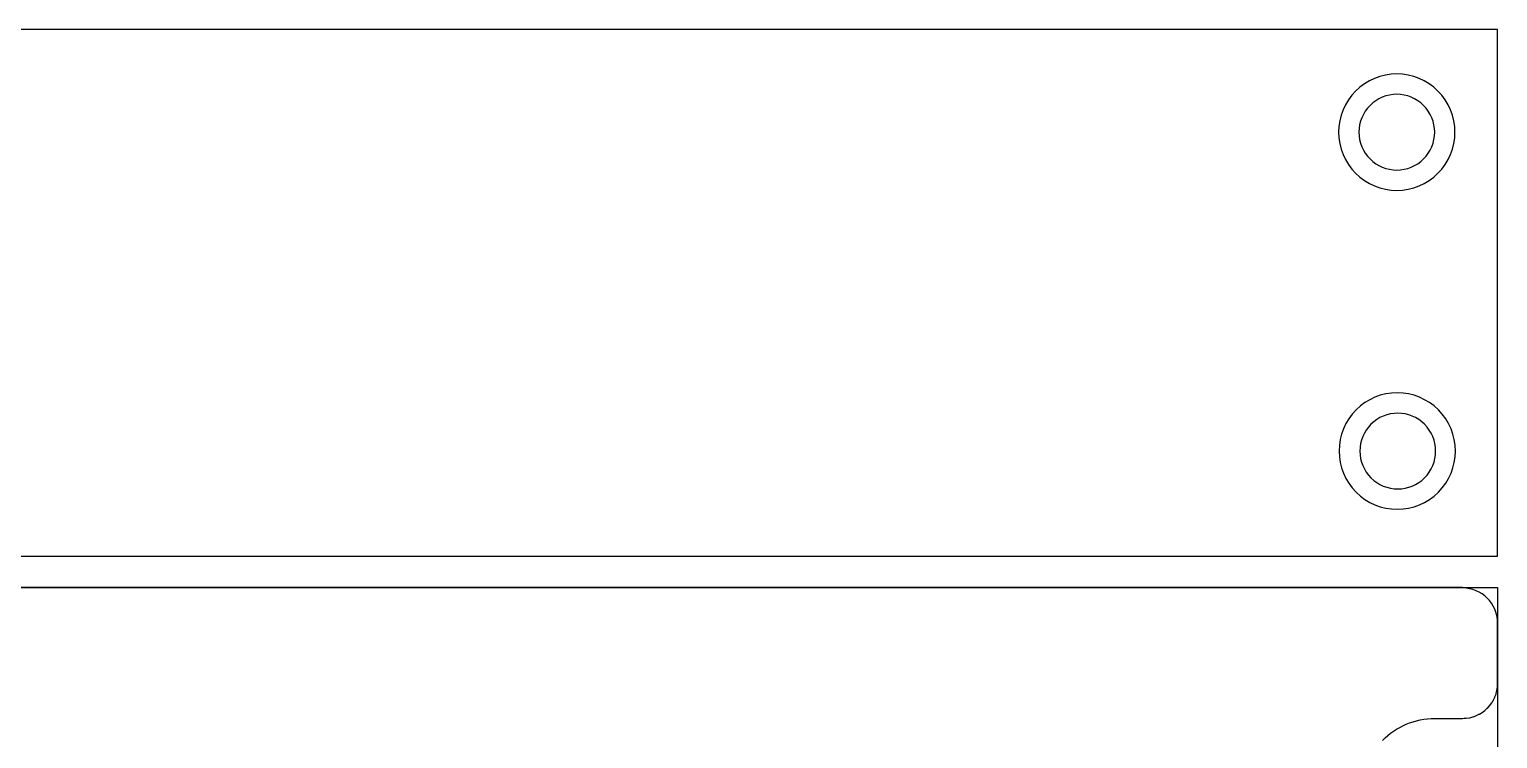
# Model space of a CAD drawing. Extents: x 361 to 684, y 82 to 686.
# Drawn here: x 587.4 to 683.8, y 639 to 685.6 of the extents above; entities that cross this region are included whole.
import ezdxf

# ---------------------------------------------------------------- set-up
doc = ezdxf.new("R2010")
doc.units = 0
doc.layers.add('_BACKPANEL', color=5, linetype='CONTINUOUS')
doc.layers.add('_TOPLAYER', color=1, linetype='CONTINUOUS')

msp = doc.modelspace()

# ---------------------------------------------------------------- linework, layer by layer
at = {"layer": '_BACKPANEL'}
for points in [[(361.5, 685.6), (361.5, 682.14), (361.5, 675.22), (361.5, 661.38), (361.5, 657.92), (361.5, 651), (683.832, 651), (683.832, 657.92), (683.832, 661.38), (683.832, 675.22), (683.832, 682.14), (683.832, 685.6)], [(683.837, 648.925), (683.837, 644.257), (683.837, 634.92), (683.837, 625.583), (683.837, 583.568), (683.837, 574.232), (361.5, 574.232), (361.5, 583.568), (361.5, 625.583), (361.5, 634.92), (361.5, 644.257), (361.5, 648.925)]]:
    msp.add_lwpolyline(points, close=True, dxfattribs=at)
for points in [[(677.214, 676.357, 0.414214), (679.703, 678.845, 0.414214), (677.214, 681.333, 0.414214), (674.726, 678.845, 0.414214)], [(677.278, 655.41, 0.414214), (679.766, 657.899, 0.414214), (677.278, 660.387, 0.414214), (674.79, 657.899, 0.414214)]]:
    msp.add_lwpolyline(points, format="xyb", close=True, dxfattribs=at)
at = {"layer": '_TOPLAYER'}
msp.add_lwpolyline([(361.5, 651), (683.832, 651), (683.832, 685.6), (361.5, 685.6)], close=True, dxfattribs=at)
for points in [[(677.213, 675.024, 0.414214), (681.036, 678.847, 0.414214), (677.213, 682.67, 0.414214), (673.39, 678.847, 0.414214)], [(677.244, 654.078, 0.414214), (681.067, 657.901, 0.414214), (677.244, 661.724, 0.414214), (673.421, 657.901, 0.414214)]]:
    msp.add_lwpolyline(points, format="xyb", close=True, dxfattribs=at)
msp.add_lwpolyline([(676.276, 638.894), (676.446, 639.057), (676.624, 639.212), (676.808, 639.358), (677, 639.496), (677.198, 639.624), (677.403, 639.743), (677.614, 639.852), (677.83, 639.951), (678.052, 640.039), (678.28, 640.117), (678.512, 640.183), (678.748, 640.239), (678.989, 640.282), (679.234, 640.314), (679.482, 640.333), (679.734, 640.339), (681.529, 640.339), (681.644, 640.341), (681.759, 640.35), (681.771, 640.35), (681.979, 640.382), (682.005, 640.382), (682.2, 640.432), (682.216, 640.437), (682.232, 640.442), (682.409, 640.507), (682.445, 640.522), (682.613, 640.603), (682.623, 640.603), (682.634, 640.611), (682.646, 640.616), (682.82, 640.721), (682.825, 640.73), (682.83, 640.732), (683.002, 640.859), (683.158, 641.001), (683.169, 641.012), (683.307, 641.164), (683.317, 641.174), (683.441, 641.338), (683.451, 641.35), (683.553, 641.519), (683.561, 641.533), (683.568, 641.548), (683.652, 641.722), (683.658, 641.735), (683.664, 641.75), (683.732, 641.935), (683.737, 641.949), (683.742, 641.963), (683.793, 642.162), (683.793, 642.173), (683.826, 642.385), (683.826, 642.4), (683.837, 642.628), (683.837, 644.302), (683.837, 644.858), (683.837, 646.632), (683.822, 646.864), (683.785, 647.09), (683.726, 647.308), (683.647, 647.516), (683.55, 647.714), (683.434, 647.901), (683.302, 648.076), (683.153, 648.237), (682.991, 648.383), (682.815, 648.513), (682.626, 648.627), (682.427, 648.723), (682.218, 648.8), (681.999, 648.857), (681.773, 648.893), (681.54, 648.906), (681.53, 648.925), (595.787, 648.925), (541.603, 648.925)], dxfattribs=at)

doc.saveas('drawing.dxf')
